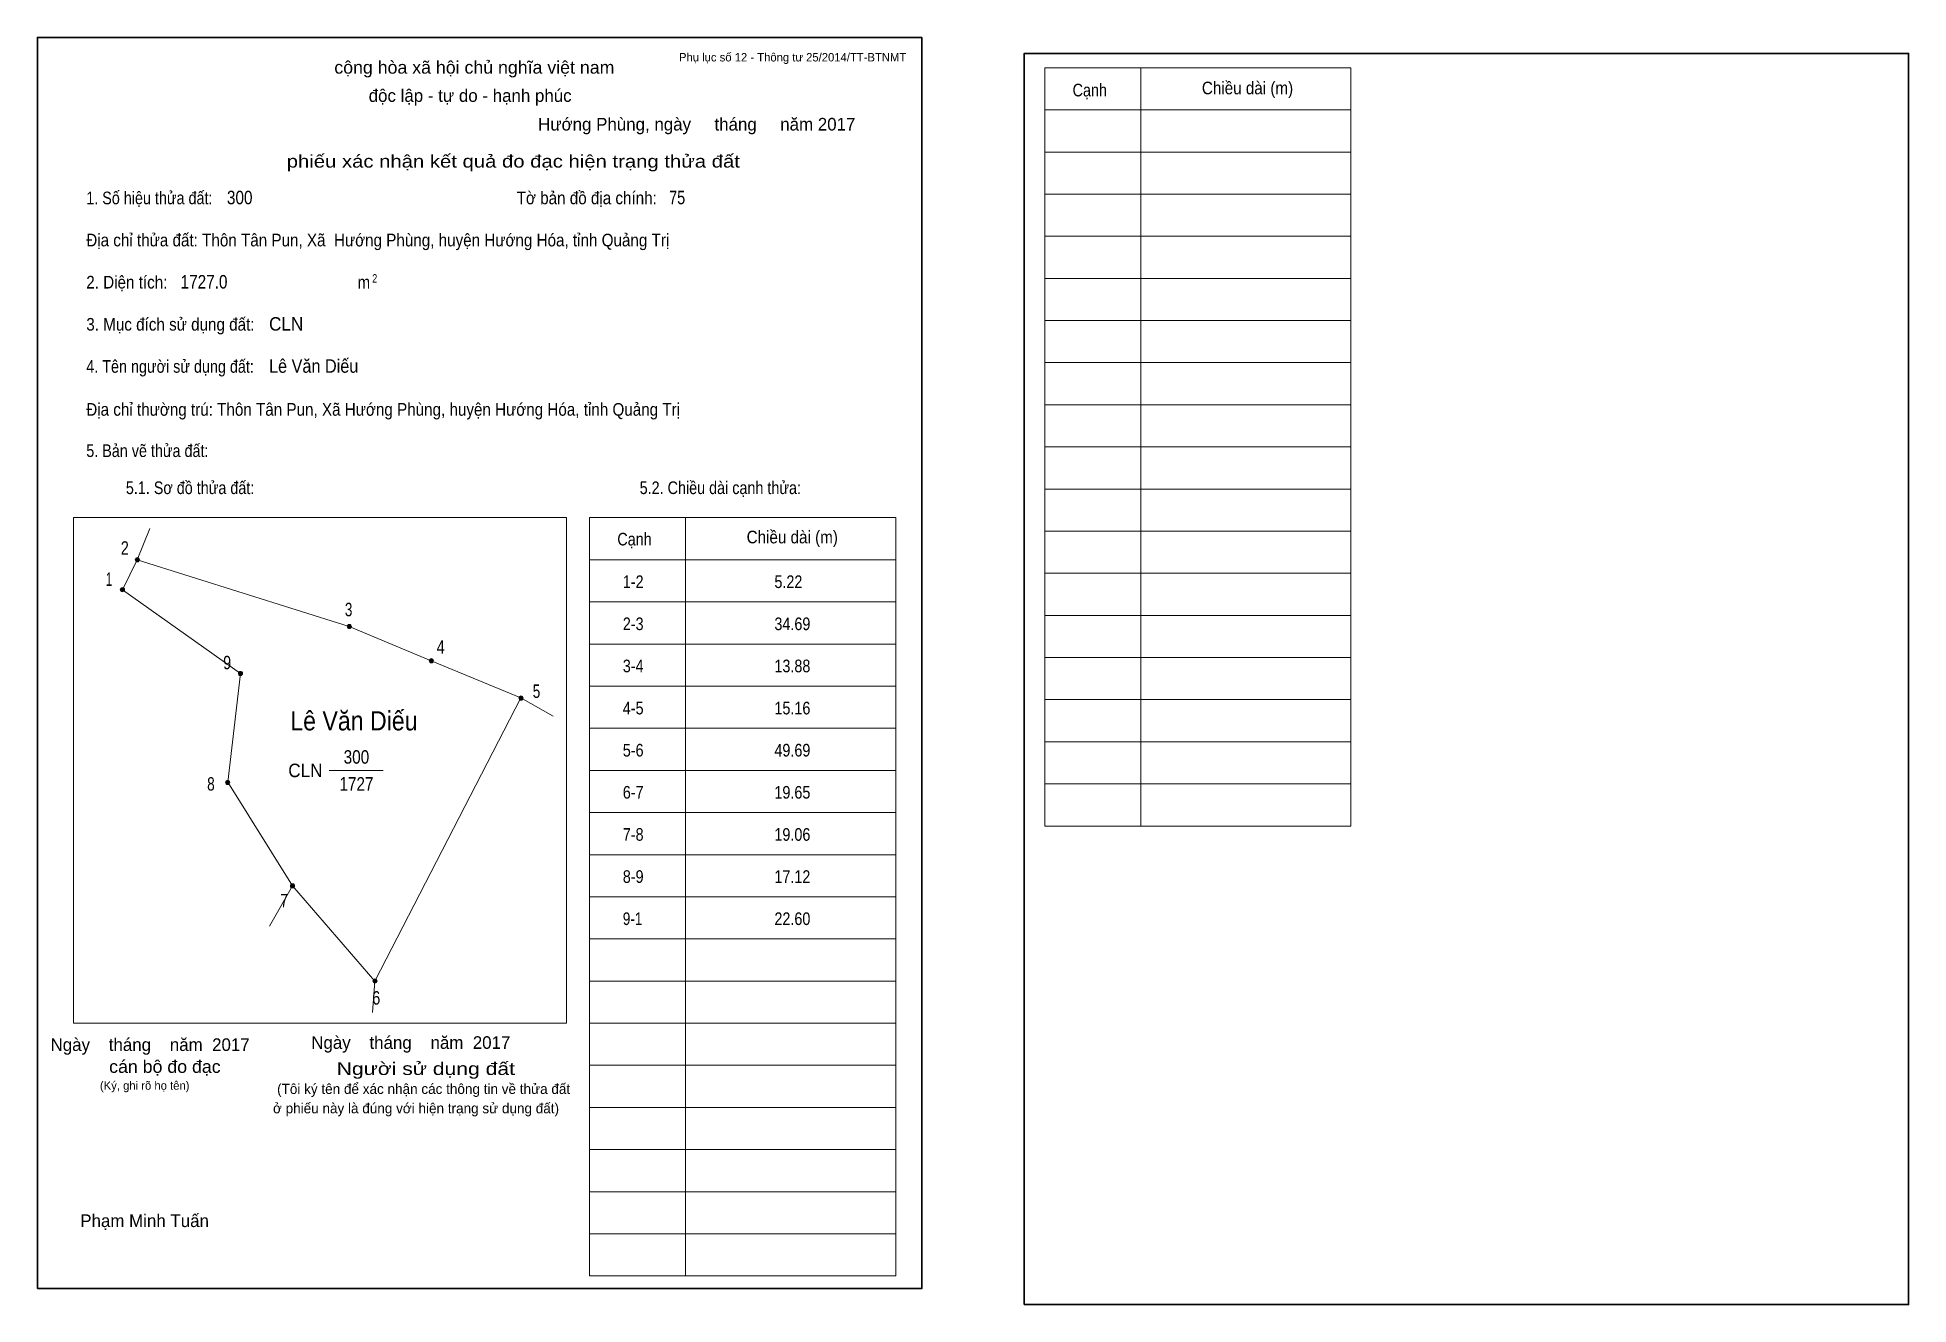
# Model space of a CAD drawing. Header units: centimetres. Extents: x 0 to 44.4, y -0.4 to 29.7.
import ezdxf
from ezdxf.enums import TextEntityAlignment as Align

# ---------------------------------------------------------------- set-up
doc = ezdxf.new("R2010")
doc.units = ezdxf.units.CM
doc.header["$LTSCALE"] = 0.12
for name, color, linetype in [('2', 7, 'Continuous'), ('30', 7, 'Continuous'), ('34', 7, 'Continuous')]:
    doc.layers.add(name, color=color, linetype=linetype)
for name, color, linetype, lineweight in [('32', 7, 'Continuous', 13), ('33', 7, 'Continuous', 13), ('6', 7, 'Continuous', 13), ('63', 7, 'Continuous', 13)]:
    doc.layers.add(name, color=color, linetype=linetype, lineweight=lineweight)

msp = doc.modelspace()

# ---------------------------------------------------------------- hatches: boundary and pattern name
at = {"layer": '32'}
for points in [[(2.4228, 17.3008, 1), (2.3228, 17.3008, 1)], [(2.0684, 16.5905, 1), (1.9684, 16.5905, 1)], [(7.4555, 15.716, 1), (7.3555, 15.716, 1)], [(9.4038, 14.9038, 1), (9.3038, 14.9038, 1)], [(4.8715, 14.6011, 1), (4.7715, 14.6011, 1)], [(11.5316, 14.0171, 1), (11.4316, 14.0171, 1)], [(4.5673, 12.0156, 1), (4.4673, 12.0156, 1)], [(6.108, 9.5593, 1), (6.008, 9.5593, 1)], [(8.0654, 7.3008, 1), (7.9654, 7.3008, 1)]]:
    msp.add_hatch(color=256, dxfattribs=at).paths.add_polyline_path(points)

# ---------------------------------------------------------------- linework, layer by layer
for centre in [(2.3728, 17.3008), (2.0184, 16.5905), (7.4055, 15.716), (9.3538, 14.9038), (4.8215, 14.6011), (11.4816, 14.0171), (4.5173, 12.0156), (6.058, 9.5593), (8.0154, 7.3008)]:
    msp.add_circle(centre, 0.05, dxfattribs=at)
at = {"layer": '33'}
msp.add_line((6.93, 12.3), (8.21, 12.3), dxfattribs=at)
at = {"layer": '6'}
for p, q in [((12.25, 13.59), (11.48, 14.02)), ((6.06, 9.56), (5.51, 8.6)), ((7.96, 6.55), (8.01, 7.3))]:
    msp.add_line(p, q, dxfattribs=at)
for points in [[(2.67, 18.04), (2.37, 17.3), (2.02, 16.59)], [(2.37, 17.3), (7.4, 15.72), (9.35, 14.9), (11.48, 14.02)], [(2.02, 16.59), (4.82, 14.6), (4.52, 12.02), (6.06, 9.56)], [(6.06, 9.56), (8.01, 7.3), (11.48, 14.02)]]:
    msp.add_lwpolyline(points, dxfattribs=at)
at = {"layer": '63'}
for p, q in [((23.92, 28.98), (31.19, 28.98)), ((23.92, 10.98), (23.92, 28.98)), ((26.2, 10.98), (26.2, 28.98)), ((31.19, 10.98), (31.19, 28.98)), ((23.92, 27.98), (31.19, 27.98)), ((23.92, 26.98), (31.19, 26.98)), ((23.92, 25.98), (31.19, 25.98)), ((23.92, 24.98), (31.19, 24.98)), ((23.92, 23.98), (31.19, 23.98)), ((23.92, 22.98), (31.19, 22.98)), ((23.92, 21.98), (31.19, 21.98)), ((23.92, 20.98), (31.19, 20.98)), ((23.92, 19.98), (31.19, 19.98)), ((23.92, 18.98), (31.19, 18.98)), ((0.86, 18.3), (12.56, 18.3)), ((0.86, 6.3), (0.86, 18.3)), ((12.56, 6.3), (12.56, 18.3)), ((13.11, 18.3), (20.38, 18.3)), ((13.11, 0.3), (13.11, 18.3)), ((15.39, 0.3), (15.39, 18.3)), ((20.38, 0.3), (20.38, 18.3)), ((23.92, 17.98), (31.19, 17.98)), ((13.11, 17.3), (20.38, 17.3)), ((23.92, 16.98), (31.19, 16.98)), ((13.11, 16.3), (20.38, 16.3)), ((23.92, 15.98), (31.19, 15.98)), ((13.11, 15.3), (20.38, 15.3)), ((23.92, 14.98), (31.19, 14.98)), ((13.11, 14.3), (20.38, 14.3)), ((23.92, 13.98), (31.19, 13.98)), ((13.11, 13.3), (20.38, 13.3)), ((23.92, 12.98), (31.19, 12.98)), ((13.11, 12.3), (20.38, 12.3)), ((23.92, 11.98), (31.19, 11.98)), ((13.11, 11.3), (20.38, 11.3)), ((23.92, 10.98), (31.19, 10.98)), ((13.11, 10.3), (20.38, 10.3)), ((13.11, 9.3), (20.38, 9.3)), ((13.11, 8.3), (20.38, 8.3)), ((13.11, 7.3), (20.38, 7.3)), ((0.86, 6.3), (12.56, 6.3)), ((13.11, 6.3), (20.38, 6.3)), ((13.11, 5.3), (20.38, 5.3)), ((13.11, 4.3), (20.38, 4.3)), ((13.11, 3.3), (20.38, 3.3)), ((13.11, 2.3), (20.38, 2.3)), ((13.11, 1.3), (20.38, 1.3)), ((13.11, 0.3), (20.38, 0.3))]:
    msp.add_line(p, q, dxfattribs=at)
at = {"layer": '63', "lineweight": 35}
for points in [[(0, 0), (0, 29.7), (21, 29.7), (21, 0)], [(23.43, -0.38), (23.43, 29.32), (44.43, 29.32), (44.43, -0.38)]]:
    msp.add_lwpolyline(points, close=True, dxfattribs=at)

# ---------------------------------------------------------------- texts
at = {"layer": '2', "width": 0.9}
msp.add_text('Lê Văn Diếu', height=0.4562, dxfattribs=at).set_placement((7.515, 13.25), align=Align.CENTER)
at = {"layer": '30'}
for s, width, p in [('1-2', 0.85, (13.9, 16.63)), ('5.22', 0.85, (17.5, 16.63)), ('2-3', 0.85, (13.9, 15.63)), ('34.69', 0.85, (17.5, 15.63)), ('3-4', 0.85, (13.9, 14.63)), ('13.88', 0.85, (17.5, 14.63)), ('4-5', 0.85, (13.9, 13.63)), ('15.16', 0.85, (17.5, 13.63)), ('5-6', 0.85, (13.9, 12.63)), ('49.69', 0.85, (17.5, 12.63)), ('6-7', 0.85, (13.9, 11.63)), ('19.65', 0.85, (17.5, 11.63)), ('7-8', 0.85, (13.9, 10.63)), ('19.06', 0.85, (17.5, 10.63)), ('8-9', 0.85, (13.9, 9.63)), ('17.12', 0.85, (17.5, 9.63)), ('9-1', 0.8, (13.9, 8.63)), ('22.60', 0.85, (17.5, 8.63))]:
    msp.add_text(s, height=0.3, dxfattribs=dict(at, width=width)).set_placement(p)
at = {"layer": '32'}
for s, width, p in [('2', 0.8, (2.075, 17.42)), ('1', 0.65, (1.7, 16.68)), ('3', 0.75, (7.39, 15.96)), ('4', 0.8, (9.575, 15.07)), ('9', 0.8, (4.505, 14.7)), ('5', 0.75, (11.85, 14.02)), ('8', 0.75, (4.12, 11.82)), ('7', 0.75, (5.86, 9.05)), ('6', 0.8, (8.045, 6.74))]:
    msp.add_text(s, height=0.32, dxfattribs=dict(at, width=width)).set_placement(p, align=Align.CENTER)
at = {"layer": '33', "width": 0.95}
msp.add_text('CLN', height=0.32, dxfattribs=at).set_placement((6.77, 12.14), align=Align.RIGHT)
at = {"layer": '33', "width": 0.85}
for s, p in [('300', (7.575, 12.46)), ('1727', (7.575, 11.82))]:
    msp.add_text(s, height=0.32, dxfattribs=at).set_placement(p, align=Align.CENTER)
at = {"layer": '34'}
for s, width, p in [('300', 0.85, (4.5, 25.74)), ('75', 0.8, (15, 25.74)), ('1727.0', 0.85, (3.4, 23.74)), ('CLN', 0.95, (5.5, 22.74)), ('Lê Văn Diếu', 0.9, (5.5, 21.74))]:
    msp.add_text(s, height=0.32, dxfattribs=dict(at, width=width)).set_placement(p)
at = {"layer": '63'}
for s, height, p in [('Phụ lục số 12 - Thông tư 25/2014/TT-BTNMT', 0.2, (20.63, 29.13)), ('Ngày    tháng    năm  2017', 0.3, (5.04, 5.64)), ('Ngày    tháng    năm  2017', 0.3, (11.23, 5.69)), ('(Ký, ghi rõ họ tên)', 0.2, (3.61, 4.72))]:
    msp.add_text(s, height=height, dxfattribs=at).set_placement(p, align=Align.RIGHT)
at = {"layer": '63', "width": 1.05}
msp.add_text('cộng hòa xã hội chủ nghĩa việt nam', height=0.3, dxfattribs=at).set_placement((10.375, 28.84), align=Align.CENTER)
at = {"layer": '63'}
for s, height, p in [('độc lập - tự do - hạnh phúc', 0.3, (10.275, 28.17)), ('Hướng Phùng, ngày     tháng     năm 2017', 0.3, (15.655, 27.49)), ('D', 0.0015, (6.0407, 9.58)), ('(Tôi ký tên để xác nhận các thông tin về thửa đất ', 0.24, (9.215, 4.62)), ('ở phiếu này là đúng với hiện trạng sử dụng đất)', 0.24, (8.99, 4.16)), ('Phạm Minh Tuấn', 0.3, (2.545, 1.46))]:
    msp.add_text(s, height=height, dxfattribs=at).set_placement(p, align=Align.CENTER)
for s, height, width, p in [('Cạnh', 0.3, 0.85, (24.58, 28.3)), ('Chiều dài (m)', 0.3, 0.9, (27.65, 28.35)), ('1. Số hiệu thửa đất:', 0.3, 0.85, (1.16, 25.74)), ('Tờ bản đồ địa chính:', 0.3, 0.9, (11.38, 25.74)), ('Địa chỉ thửa đất: Thôn Tân Pun, Xã  Hướng Phùng, huyện Hướng Hóa, tỉnh Quảng Trị', 0.3, 0.9, (1.16, 24.74)), ('2. Diện tích:', 0.3, 0.9, (1.16, 23.74)), ('2', 0.2, 0.8, (7.95, 23.88)), ('m', 0.3, 0.9, (7.6, 23.74)), ('3. Mục đích sử dụng đất:', 0.3, 0.9, (1.16, 22.74)), ('4. Tên người sử dụng đất:', 0.3, 0.85, (1.16, 21.74)), ('Địa chỉ thường trú: Thôn Tân Pun, Xã Hướng Phùng, huyện Hướng Hóa, tỉnh Quảng Trị', 0.3, 0.9, (1.16, 20.72)), ('5. Bản vẽ thửa đất:', 0.3, 0.85, (1.16, 19.74)), ('5.1. Sơ đồ thửa đất:', 0.3, 0.85, (2.1, 18.86)), ('5.2. Chiều dài cạnh thửa:', 0.3, 0.85, (14.3, 18.86)), ('Cạnh', 0.3, 0.85, (13.77, 17.64)), ('Chiều dài (m)', 0.3, 0.9, (16.84, 17.69))]:
    msp.add_text(s, height=height, dxfattribs=dict(at, width=width)).set_placement(p)
for s, width, p in [('phiếu xác nhận kết quả đo đạc hiện trạng thửa đất', 1.2, (16.68, 26.61)), ('cán bộ đo đạc', 1.05, (4.35, 5.12)), ('Người sử dụng đất', 1.25, (11.34, 5.07))]:
    msp.add_text(s, height=0.3, dxfattribs=dict(at, width=width)).set_placement(p, align=Align.RIGHT)

doc.saveas('drawing.dxf')
